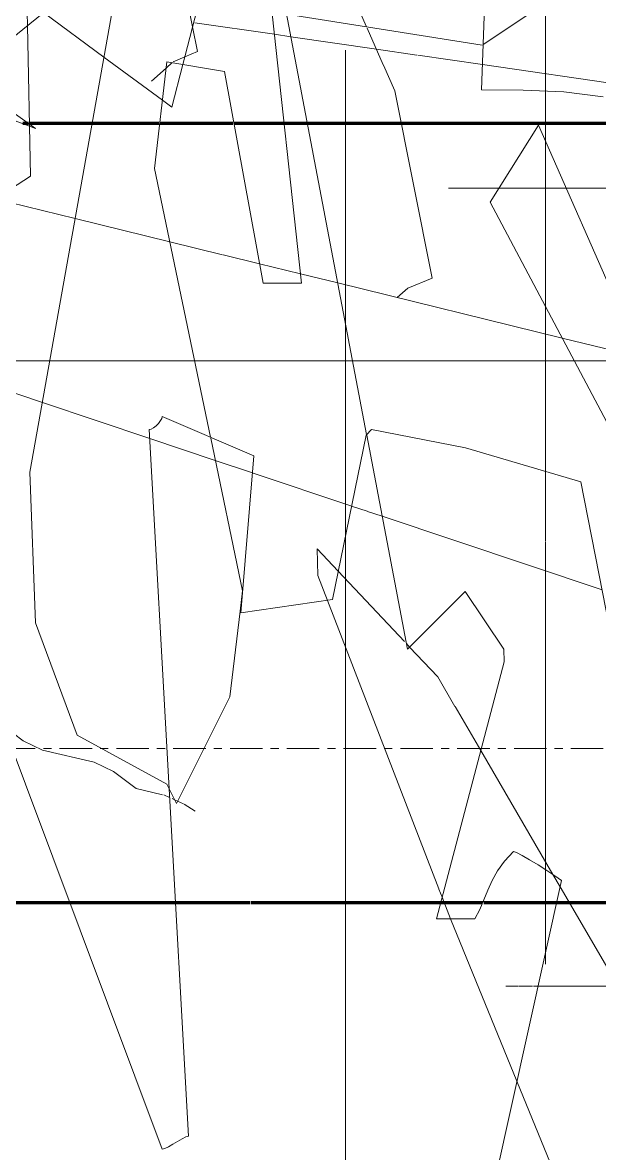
# Model space of a CAD drawing. Header units: inches. Extents: x -8991 to -6983, y -226 to 479.
# Drawn here: x -8389.54 to -8380.66, y -3.86 to 13.55 of the extents above; entities that cross this region are included whole.
import ezdxf

# ---------------------------------------------------------------- set-up
doc = ezdxf.new("R2010")
doc.units = ezdxf.units.IN
doc.header["$MEASUREMENT"] = 0
doc.linetypes.add('Grid Line 1_2_', pattern=[0.875, 0.5, -0.125, 0.125, -0.125])
for name, color, linetype, lineweight in [('A-DETL-GENF', 92, 'Continuous', 9), ('A-FLOR-LEVL-1', 51, 'Grid Line 1_2_', 9), ('C-TOPO', 7, 'Continuous', 9), ('C-TOPO-MAJR', 7, 'Continuous', 80), ('G-ANNO-SYMB-1', 111, 'Continuous', 9)]:
    doc.layers.add(name, color=color, linetype=linetype, lineweight=lineweight)

# ---------------------------------------------------------------- blocks, each defined once
blk = doc.blocks.new('lupin 26755 - lupin 26755-1770228-Section 36')
at = {"layer": 'A-DETL-GENF'}
for p, q in [((-8387.084, 14.29), (-8386.924, 13.49)), ((-8386.924, 13.49), (-8386.847, 13.106)), ((-8386.847, 13.106), (-8387.044, 13.025)), ((-8387.239, 12.937), (-8387.333, 12.852)), ((-8387.044, 13.025), (-8387.223, 12.951)), ((-8387.333, 12.852), (-8387.556, 12.65)), ((-8382.981, 11.002), (-8382.205, 11.002)), ((-8382.205, 11.002), (-8381.169, 11.002)), ((-8381.169, 11.002), (-8379.607, 11.002))]:
    blk.add_line(p, q, dxfattribs=at)
blk = doc.blocks.new('lupin 26755 - lupin 26755-V7-Section 36')
at = {"layer": 'A-DETL-GENF'}
for p, q in [((-8386.622, 18.908), (-8384.244, 13.49)), ((-8384.235, 13.469), (-8383.986, 12.902)), ((-8383.983, 12.895), (-8383.811, 12.503)), ((-8383.811, 12.503), (-8383.234, 9.62)), ((-8383.234, 9.62), (-8383.61, 9.465)), ((-8383.61, 9.465), (-8383.771, 9.319))]:
    blk.add_line(p, q, dxfattribs=at)
blk = doc.blocks.new('hydrangea 26752 - hydrangea 26752-1770219-Section 36')
at = {"layer": 'A-DETL-GENF'}
for p, q in [((-8381.49, 13.454), (-8381.49, 13.855)), ((-8381.49, 13.855), (-8381.49, 12.854)), ((-8381.49, 13.473), (-8381.49, 13.748)), ((-8381.49, 13.73), (-8381.49, 13.545)), ((-8381.49, 13.347), (-8381.49, 13.71)), ((-8381.49, 13.674), (-8381.49, 12.498)), ((-8381.49, 13.545), (-8381.49, 13.439)), ((-8381.49, 12.498), (-8381.49, 13.473)), ((-8381.49, 13.367), (-8381.49, 13.454)), ((-8381.49, 13.439), (-8381.49, 13.21)), ((-8381.49, 13.049), (-8381.49, 13.347)), ((-8381.49, 12.68), (-8381.49, 13.325)), ((-8381.49, 13.21), (-8381.49, 13.049)), ((-8381.49, 12.854), (-8381.49, 12.498)), ((-8381.49, 12.498), (-8381.49, 12.68)), ((-8381.49, 11.739), (-8381.49, 12.498)), ((-8381.49, 12.498), (-8381.49, 12.262)), ((-8381.49, 12.262), (-8381.49, 12.498)), ((-8381.49, 12.498), (-8381.49, 11.739)), ((-8381.49, 9.612), (-8381.49, 11.734)), ((-8381.49, 11.734), (-8381.49, 10.898)), ((-8381.49, 10.898), (-8381.49, 10.457)), ((-8381.49, 10.457), (-8381.49, 10.27)), ((-8381.49, 10.27), (-8381.49, 10.087)), ((-8381.49, 10.087), (-8381.49, 9.92)), ((-8381.49, 9.92), (-8381.49, 9.671)), ((-8381.49, 9.671), (-8381.49, 9.61)), ((-8381.49, 9.188), (-8381.49, 9.612)), ((-8381.49, 9.61), (-8381.49, 9.605)), ((-8381.49, 9.605), (-8381.49, 9.381)), ((-8381.49, 9.381), (-8381.49, 9.188)), ((-8381.49, 7.116), (-8381.49, 9.188)), ((-8381.49, 9.166), (-8381.49, 8.954)), ((-8381.49, 8.954), (-8381.49, 8.738)), ((-8381.49, 8.738), (-8381.49, 8.513)), ((-8381.49, 8.513), (-8381.49, 8.273)), ((-8381.49, 8.273), (-8381.49, 8.013)), ((-8381.49, 8.013), (-8381.49, 7.829)), ((-8381.49, 7.829), (-8381.49, 7.637)), ((-8381.49, 7.637), (-8381.49, 7.445)), ((-8381.49, 7.445), (-8381.49, 7.269)), ((-8381.49, 7.261), (-8381.49, 7.092)), ((-8381.49, 6.642), (-8381.49, 7.116)), ((-8381.49, 7.092), (-8381.49, 6.948)), ((-8381.49, 6.948), (-8381.49, 6.836)), ((-8381.49, 6.836), (-8381.49, 6.642)), ((-8381.49, 6.684), (-8381.49, 6.702)), ((-8381.49, 6.702), (-8381.49, 6.642)), ((-8381.49, 6.642), (-8381.49, 6.684)), ((-8381.49, 6.327), (-8381.49, 6.642)), ((-8381.49, 6.642), (-8381.49, 6.564)), ((-8381.49, 6.637), (-8381.49, 6.624)), ((-8381.49, 6.564), (-8381.49, 6.157)), ((-8381.49, 5.568), (-8381.49, 6.327)), ((-8381.49, 6.157), (-8381.49, 5.568)), ((-8381.49, 5.601), (-8381.49, 5.568)), ((-8381.49, 5.568), (-8381.49, 5.601)), ((-8381.49, 5.516), (-8381.49, 5.559)), ((-8381.49, 5.559), (-8381.49, 5.37)), ((-8381.49, 5.366), (-8381.49, 5.559)), ((-8381.49, 5.559), (-8381.49, 5.366)), ((-8381.49, 4.704), (-8381.49, 5.516)), ((-8381.49, 5.37), (-8381.49, 5.221)), ((-8381.49, 5.221), (-8381.49, 5.071)), ((-8381.49, 5.071), (-8381.49, 4.954)), ((-8381.49, 4.954), (-8381.49, 4.042)), ((-8381.49, 4.594), (-8381.49, 4.735)), ((-8381.49, 4.735), (-8381.49, 4.704)), ((-8381.49, 3.819), (-8381.49, 4.594)), ((-8381.49, 4.042), (-8381.49, 3.779)), ((-8381.49, 3.668), (-8381.49, 3.819)), ((-8381.49, 3.779), (-8381.49, 3.409)), ((-8381.49, 3.296), (-8381.49, 3.684)), ((-8381.49, 3.684), (-8381.49, 3.668)), ((-8381.49, 3.409), (-8381.49, 2.989)), ((-8381.49, 3.051), (-8381.49, 3.296)), ((-8381.49, 2.914), (-8381.49, 3.051)), ((-8381.49, 2.989), (-8381.49, 2.573)), ((-8381.49, 2.755), (-8381.49, 2.914)), ((-8389.534, 2.495), (-8389.833, 2.719)), ((-8381.49, 2.495), (-8381.49, 2.755)), ((-8389.236, 2.353), (-8389.534, 2.495)), ((-8381.49, 2.573), (-8381.49, 2.217)), ((-8381.49, 2.353), (-8381.49, 2.495)), ((-8388.44, 2.165), (-8389.236, 2.353)), ((-8381.49, 2.165), (-8381.49, 2.353)), ((-8388.142, 2.023), (-8388.44, 2.165)), ((-8381.49, 2.217), (-8381.49, 1.978)), ((-8381.49, 2.023), (-8381.49, 2.165)), ((-8387.795, 1.763), (-8388.142, 2.023)), ((-8381.49, 1.763), (-8381.49, 2.023)), ((-8381.49, 1.978), (-8381.49, 1.91)), ((-8387.386, 1.665), (-8387.795, 1.763)), ((-8381.49, 1.91), (-8381.49, 0.88)), ((-8381.49, 1.661), (-8381.49, 1.763)), ((-8387.277, 1.621), (-8387.366, 1.661)), ((-8387.201, 1.587), (-8387.24, 1.605)), ((-8387.156, 1.567), (-8387.201, 1.587)), ((-8387.062, 1.526), (-8387.156, 1.567)), ((-8381.49, 1.521), (-8381.49, 1.661)), ((-8386.884, 1.409), (-8387.052, 1.521)), ((-8381.49, 1.362), (-8381.49, 1.521)), ((-8381.49, 1.203), (-8381.49, 1.362)), ((-8381.49, 1.062), (-8381.49, 1.203)), ((-8381.49, 0.958), (-8381.49, 1.062)), ((-8381.49, 0.908), (-8381.49, 0.958)), ((-8381.49, 0.637), (-8381.49, 0.908)), ((-8381.49, 0.88), (-8381.49, 0.637)), ((-8381.49, 0.582), (-8381.49, 0.637)), ((-8381.49, 0.637), (-8381.49, 0.547)), ((-8381.49, 0.513), (-8381.49, 0.582)), ((-8381.49, 0.547), (-8381.49, 0.513)), ((-8381.49, 0.251), (-8381.49, 0.513)), ((-8381.49, 0.513), (-8381.49, 0.192)), ((-8381.49, -0.18), (-8381.49, 0.251)), ((-8381.49, -0.233), (-8381.49, 0.212)), ((-8381.49, 0.212), (-8381.49, -0.252)), ((-8381.49, 0.192), (-8381.49, 0.145)), ((-8381.49, 0.145), (-8381.49, -0.34)), ((-8381.49, -0.398), (-8381.49, -0.233)), ((-8381.49, -0.252), (-8381.49, -0.6)), ((-8381.49, -0.34), (-8381.49, -0.443)), ((-8381.49, -0.516), (-8381.49, -0.398)), ((-8381.49, -0.443), (-8381.49, -0.553)), ((-8381.49, -0.553), (-8381.49, -0.516)), ((-8381.49, -0.6), (-8381.49, -0.773)), ((-8381.49, -0.773), (-8381.49, -0.852)), ((-8381.49, -0.852), (-8381.49, -0.946)), ((-8382.098, -1.282), (-8382.008, -1.282)), ((-8381.999, -1.282), (-8381.912, -1.282)), ((-8381.904, -1.282), (-8381.69, -1.282)), ((-8381.675, -1.282), (-8381.603, -1.282)), ((-8381.603, -1.282), (-8380.667, -1.282)), ((-8380.667, -1.282), (-8380.371, -1.282))]:
    blk.add_line(p, q, dxfattribs=at)
blk = doc.blocks.new('elm sapling fall 24458 - elm sapling fall 24458-1770229-Section 36')
at = {"layer": 'A-DETL-GENF'}
for p, q in [((-8382.474, 12.518), (-8382.243, 18.772)), ((-8381.831, 12.514), (-8382.474, 12.518)), ((-8381.203, 12.485), (-8381.831, 12.514)), ((-8380.602, 12.408), (-8381.203, 12.485))]:
    blk.add_line(p, q, dxfattribs=at)
blk = doc.blocks.new('fountain grass 26746 - fountain grass 26746-1770215-Section 36')
at = {"layer": 'A-DETL-GENF'}
for p, q in [((-8389.438, 11.991), (-8390.452, 12.706)), ((-8390.75, 12.447), (-8389.437, 11.959)), ((-8389.343, 11.924), (-8389.438, 11.991)), ((-8389.437, 11.959), (-8389.343, 11.924))]:
    blk.add_line(p, q, dxfattribs=at)
blk = doc.blocks.new('lupin 26755 - lupin 26755-V16-Section 36')
at = {"layer": 'A-DETL-GENF'}
for p, q in [((-8382.338, 10.789), (-8381.596, 11.976)), ((-8381.596, 11.976), (-8377.61, 2.907)), ((-8377.796, 2.211), (-8382.338, 10.789)), ((-8384.994, 5.04), (-8385.007, 5.451)), ((-8385.007, 5.451), (-8384.681, 5.105)), ((-8384.681, 5.105), (-8383.661, 4.023)), ((-8384.846, 4.657), (-8384.994, 5.04)), ((-8383.131, 0.216), (-8384.846, 4.657)), ((-8383.631, 3.991), (-8383.581, 3.938)), ((-8383.581, 3.938), (-8383.148, 3.479)), ((-8383.148, 3.479), (-8382.882, 3.023)), ((-8382.881, 3.021), (-8382.485, 2.343)), ((-8382.485, 2.343), (-8381.374, 0.438)), ((-8381.374, 0.438), (-8381.263, 0.248)), ((-8383.081, 0.087), (-8383.129, 0.211)), ((-8381.263, 0.248), (-8379.104, -3.455)), ((-8382.977, -0.182), (-8383.081, 0.087)), ((-8382.95, -0.248), (-8382.977, -0.182)), ((-8381.929, -2.748), (-8382.95, -0.248)), ((-8381.084, -4.816), (-8381.929, -2.748))]:
    blk.add_line(p, q, dxfattribs=at)
blk = doc.blocks.new('lupin 26755 - lupin 26755-V17-Section 36')
at = {"layer": 'A-DETL-GENF'}
for p, q in [((-8384.244, 7.209), (-8385.987, 16.361)), ((-8385.246, 9.54), (-8385.987, 16.361)), ((-8390.881, 12.357), (-8388.508, 14.285)), ((-8388.063, 14.285), (-8389.429, 6.629)), ((-8387.509, 11.305), (-8387.322, 12.951)), ((-8387.322, 12.951), (-8386.432, 12.802)), ((-8386.432, 12.802), (-8385.839, 9.54)), ((-8386.649, 7.171), (-8387.509, 11.305)), ((-8385.839, 9.54), (-8385.246, 9.54)), ((-8386.157, 4.803), (-8386.645, 7.152)), ((-8383.614, 3.904), (-8384.242, 7.202)), ((-8389.429, 6.629), (-8389.341, 4.31)), ((-8386.193, 4.493), (-8386.157, 4.803)), ((-8383.614, 3.904), (-8382.725, 4.794)), ((-8382.725, 4.794), (-8382.131, 3.904)), ((-8386.348, 3.173), (-8386.193, 4.491)), ((-8389.341, 4.31), (-8388.701, 2.583)), ((-8382.131, 3.904), (-8382.124, 3.711)), ((-8382.124, 3.711), (-8383.169, -0.248)), ((-8387.173, 1.532), (-8386.348, 3.173)), ((-8388.701, 2.583), (-8387.322, 1.828)), ((-8387.322, 1.828), (-8387.284, 1.754)), ((-8387.284, 1.754), (-8387.173, 1.532)), ((-8382.12, 0.641), (-8381.983, 0.79)), ((-8381.983, 0.79), (-8381.937, 0.773)), ((-8381.937, 0.773), (-8381.849, 0.728)), ((-8381.849, 0.728), (-8381.733, 0.662)), ((-8382.225, 0.493), (-8382.12, 0.641)), ((-8381.733, 0.662), (-8381.601, 0.583)), ((-8381.601, 0.583), (-8381.466, 0.498)), ((-8382.307, 0.344), (-8382.225, 0.493)), ((-8381.466, 0.498), (-8381.342, 0.417)), ((-8381.342, 0.417), (-8381.242, 0.345)), ((-8381.242, 0.345), (-8382.531, -5.458)), ((-8382.436, 0.048), (-8382.374, 0.196)), ((-8382.374, 0.196), (-8382.307, 0.344)), ((-8382.5, -0.1), (-8382.436, 0.048)), ((-8382.576, -0.248), (-8382.5, -0.1)), ((-8383.169, -0.248), (-8382.576, -0.248))]:
    blk.add_line(p, q, dxfattribs=at)
blk = doc.blocks.new('yew 26768 - yew 26768-V18-Section 36')
at = {"layer": 'A-DETL-GENF'}
for p, q in [((-8382.448, 13.216), (-8380.709, 14.376)), ((-8389.468, 13.506), (-8389.475, 13.898)), ((-8387.074, 12.909), (-8386.819, 13.898)), ((-8389.218, 13.708), (-8388.289, 13.022)), ((-8385.477, 13.685), (-8382.462, 13.207)), ((-8389.422, 11.188), (-8389.468, 13.506)), ((-8388.289, 13.022), (-8387.389, 12.358)), ((-8387.244, 12.251), (-8387.074, 12.909)), ((-8387.389, 12.358), (-8387.244, 12.251)), ((-8391.002, 10.17), (-8389.422, 11.188))]:
    blk.add_line(p, q, dxfattribs=at)
blk = doc.blocks.new('fountain grass 26747 - fountain grass 26747-V21-Section 36')
at = {"layer": 'A-DETL-GENF'}
for p, q in [((-8384.569, 11.72), (-8384.569, 13.13)), ((-8384.569, 12.324), (-8384.569, 13.13)), ((-8384.569, 5.649), (-8384.569, 12.324)), ((-8384.569, 11.72), (-8384.569, 10.712)), ((-8392.831, 10.712), (-8387.39, -3.795)), ((-8384.569, 10.712), (-8384.569, 5.649)), ((-8384.569, 6.682), (-8384.569, 8.093)), ((-8384.569, 8.093), (-8384.569, 4.265)), ((-8387.398, 7.455), (-8387.39, 7.488)), ((-8387.39, 7.488), (-8385.98, 6.884)), ((-8384.569, 7.455), (-8384.569, 7.488)), ((-8384.569, 7.488), (-8384.569, 6.884)), ((-8387.561, 7.294), (-8387.524, 7.315)), ((-8387.524, 7.315), (-8387.486, 7.344)), ((-8387.486, 7.344), (-8387.45, 7.38)), ((-8387.45, 7.38), (-8387.398, 7.455)), ((-8384.569, 7.38), (-8384.569, 7.455)), ((-8384.569, 7.344), (-8384.569, 7.38)), ((-8384.569, 7.315), (-8384.569, 7.344)), ((-8384.569, 7.294), (-8384.569, 7.315)), ((-8387.592, 7.287), (-8387.561, 7.294)), ((-8386.987, -3.594), (-8387.592, 7.287)), ((-8384.771, 4.668), (-8384.25, 7.203)), ((-8384.569, 7.287), (-8384.569, 7.294)), ((-8384.569, 5.649), (-8384.569, 7.287)), ((-8384.569, 7.203), (-8384.569, 7.287)), ((-8384.569, 7.287), (-8384.569, 7.004)), ((-8384.569, 5.649), (-8384.569, 7.203)), ((-8384.25, 7.203), (-8384.166, 7.287)), ((-8384.166, 7.287), (-8382.722, 7.004)), ((-8384.569, 7.004), (-8384.569, 6.481)), ((-8382.722, 7.004), (-8380.943, 6.481)), ((-8385.98, 6.884), (-8386.181, 4.466)), ((-8384.569, 6.884), (-8384.569, 5.649)), ((-8384.569, 6.588), (-8384.569, 6.682)), ((-8384.569, 6.502), (-8384.569, 6.588)), ((-8384.569, 6.28), (-8384.569, 6.502)), ((-8384.569, 6.481), (-8384.569, -2.788)), ((-8380.943, 6.481), (-8379.129, -2.788)), ((-8384.569, -2.788), (-8384.569, 6.28)), ((-8384.569, 5.649), (-8384.569, -3.795)), ((-8384.569, -3.594), (-8384.569, 5.649)), ((-8384.569, 5.649), (-8384.569, 4.466)), ((-8384.569, 4.668), (-8384.569, 5.649)), ((-8384.569, 1.847), (-8384.569, 5.649)), ((-8384.569, -4.198), (-8384.569, 5.28)), ((-8384.569, 5.28), (-8384.569, 4.675)), ((-8384.569, -0.365), (-8384.569, 5.28)), ((-8384.569, 5.28), (-8384.569, 5.011)), ((-8384.569, 5.011), (-8384.569, 4.371)), ((-8386.181, 4.466), (-8384.771, 4.668)), ((-8384.569, 4.675), (-8384.569, 1.452)), ((-8384.569, 4.466), (-8384.569, 4.668)), ((-8384.569, 4.371), (-8384.569, -0.696)), ((-8384.569, 4.265), (-8384.569, -4.198)), ((-8384.569, -4.35), (-8384.569, 3.056)), ((-8384.569, 3.056), (-8384.569, 3.045)), ((-8384.569, 3.045), (-8384.569, 1.944)), ((-8384.569, 1.944), (-8384.569, 1.847)), ((-8384.569, 1.452), (-8384.569, -1.369)), ((-8384.569, -1.095), (-8384.569, -0.365)), ((-8384.569, -0.696), (-8384.569, -0.827)), ((-8384.569, -0.827), (-8384.569, -0.923)), ((-8384.569, -0.923), (-8384.569, -0.998)), ((-8384.569, -0.998), (-8384.569, -1.066)), ((-8384.569, -1.066), (-8384.569, -1.142)), ((-8384.569, -1.369), (-8384.569, -1.095)), ((-8384.569, -1.142), (-8384.569, -1.238)), ((-8384.569, -1.238), (-8384.569, -1.369)), ((-8384.569, -1.369), (-8384.569, -2.485)), ((-8384.569, -1.579), (-8384.569, -1.558)), ((-8384.569, -1.558), (-8384.569, -2.193)), ((-8384.569, -1.619), (-8384.569, -1.565)), ((-8384.569, -1.565), (-8384.569, -1.579)), ((-8384.569, -1.579), (-8384.569, -2.059)), ((-8384.569, -1.734), (-8384.569, -1.579)), ((-8384.569, -2.101), (-8384.569, -1.619)), ((-8384.569, -3.833), (-8384.569, -1.734)), ((-8384.569, -2.193), (-8384.569, -1.78)), ((-8384.569, -1.78), (-8384.569, -2.385)), ((-8384.569, -2.059), (-8384.569, -4.338)), ((-8384.569, -2.183), (-8384.569, -2.101)), ((-8384.569, -6.213), (-8384.569, -2.183)), ((-8384.569, -2.385), (-8384.569, -3.594)), ((-8384.569, -2.485), (-8384.569, -3.449)), ((-8384.569, -7.825), (-8384.569, -2.989)), ((-8384.569, -2.989), (-8384.569, -4.803)), ((-8384.569, -3.139), (-8384.569, -3.128)), ((-8384.569, -3.128), (-8384.569, -3.191)), ((-8384.569, -3.594), (-8384.569, -3.139)), ((-8384.569, -3.191), (-8384.569, -3.185)), ((-8384.569, -3.185), (-8384.569, -3.973)), ((-8384.569, -3.26), (-8384.569, -3.191)), ((-8384.569, -3.191), (-8384.569, -7.825)), ((-8384.569, -3.393), (-8384.569, -3.26)), ((-8384.569, -4.4), (-8384.569, -3.393)), ((-8384.569, -3.449), (-8384.569, -5.722)), ((-8387.155, -3.673), (-8387.086, -3.634)), ((-8387.086, -3.634), (-8387.028, -3.605)), ((-8387.028, -3.605), (-8386.987, -3.594)), ((-8384.569, -3.605), (-8384.569, -3.594)), ((-8384.569, -3.634), (-8384.569, -3.605)), ((-8384.569, -3.673), (-8384.569, -3.634)), ((-8387.39, -3.795), (-8387.352, -3.784)), ((-8387.352, -3.784), (-8387.295, -3.755)), ((-8387.295, -3.755), (-8387.227, -3.716)), ((-8387.227, -3.716), (-8387.155, -3.673)), ((-8384.569, -3.716), (-8384.569, -3.673)), ((-8384.569, -3.755), (-8384.569, -3.716)), ((-8384.569, -3.795), (-8384.569, -3.784)), ((-8384.569, -3.997), (-8384.569, -3.833))]:
    blk.add_line(p, q, dxfattribs=at)

msp = doc.modelspace()

# ---------------------------------------------------------------- linework, layer by layer
at = {"layer": 'A-FLOR-LEVL-1'}
msp.add_line((-8289.59722, 2.375), (-8978.71797, 2.375), dxfattribs=at)
at = {"layer": 'C-TOPO'}
for p, q in [((-8386.88892, 13.55103), (-8385.66218, 13.37251)), ((-8385.66218, 13.37251), (-8385.41077, 13.33592)), ((-8385.41077, 13.33592), (-8384.09243, 13.14407)), ((-8384.09243, 13.14407), (-8383.46872, 13.0533)), ((-8383.45265, 13.05097), (-8382.45985, 12.90649)), ((-8382.45985, 12.90649), (-8380.02525, 12.5522)), ((-8389.73945, 10.78221), (-8388.73208, 10.53527)), ((-8388.73208, 10.53527), (-8387.27472, 10.17802)), ((-8387.27472, 10.17802), (-8386.4641, 9.97932)), ((-8386.45506, 9.9771), (-8385.89325, 9.83938)), ((-8385.89325, 9.83938), (-8385.26132, 9.68448)), ((-8385.26132, 9.68448), (-8384.68851, 9.54406)), ((-8384.68851, 9.54406), (-8381.22982, 8.69623)), ((-8381.22982, 8.69623), (-8380.02508, 8.40091)), ((-8391.46483, 8.44994), (-8389.23708, 7.70394)), ((-8389.23708, 7.70394), (-8387.58418, 7.15044)), ((-8387.58418, 7.15044), (-8386.5748, 6.81244)), ((-8386.5748, 6.81244), (-8386.00177, 6.62055)), ((-8385.9891, 6.61631), (-8384.48609, 6.113)), ((-8384.47489, 6.10925), (-8384.23513, 6.02896)), ((-8384.22867, 6.0268), (-8384.00424, 5.95165)), ((-8384.00424, 5.95165), (-8380.61704, 4.81739))]:
    msp.add_line(p, q, dxfattribs=at)
at = {"layer": 'C-TOPO-MAJR'}
for p, q in [((-8389.4506, 12), (-8389.53761, 12)), ((-8388.47083, 12), (-8389.43812, 12)), ((-8387.44355, 12), (-8388.47083, 12)), ((-8386.30134, 12), (-8387.4299, 12)), ((-8385.513, 12), (-8386.28609, 12)), ((-8385.15631, 12), (-8385.513, 12)), ((-8384.27442, 12), (-8385.15631, 12)), ((-8383.71052, 12), (-8384.27442, 12)), ((-8379.53017, 12), (-8383.71052, 12)), ((-8388.81345, 0), (-8391.45261, 0)), ((-8387.18693, 0), (-8388.81345, 0)), ((-8386.03778, 0), (-8387.17657, 0)), ((-8385.66213, 0), (-8386.02313, 0)), ((-8383.14982, 0), (-8385.66206, 0)), ((-8383.10396, 0), (-8383.14754, 0)), ((-8383.04738, 0), (-8383.10396, 0)), ((-8382.90424, 0), (-8383.04738, 0)), ((-8382.45691, 0), (-8382.90424, 0)), ((-8381.9471, 0), (-8382.43808, 0)), ((-8381.31827, 0), (-8381.93933, 0)), ((-8381.11875, 0), (-8381.31827, 0))]:
    msp.add_line(p, q, dxfattribs=at)
at = {"layer": 'C-TOPO-MAJR', "flags": 128}
msp.add_lwpolyline([(-8379.6745, 0), (-8381.07494, 0), (-8381.11875, 0)], dxfattribs=at)
at = {"layer": 'G-ANNO-SYMB-1'}
msp.add_line((-8069.57731, 8.34615), (-8672.24624, 8.34615), dxfattribs=at)

# ---------------------------------------------------------------- block references
at = {"layer": 'A-DETL-GENF'}
for name in ['elm sapling fall 24458 - elm sapling fall 24458-1770229-Section 36', 'lupin 26755 - lupin 26755-1770228-Section 36', 'lupin 26755 - lupin 26755-V7-Section 36', 'hydrangea 26752 - hydrangea 26752-1770219-Section 36', 'fountain grass 26746 - fountain grass 26746-1770215-Section 36', 'lupin 26755 - lupin 26755-V17-Section 36', 'lupin 26755 - lupin 26755-V16-Section 36', 'yew 26768 - yew 26768-V18-Section 36', 'fountain grass 26747 - fountain grass 26747-V21-Section 36']:
    msp.add_blockref(name, (0, 0), dxfattribs=at)

doc.saveas('drawing.dxf')
